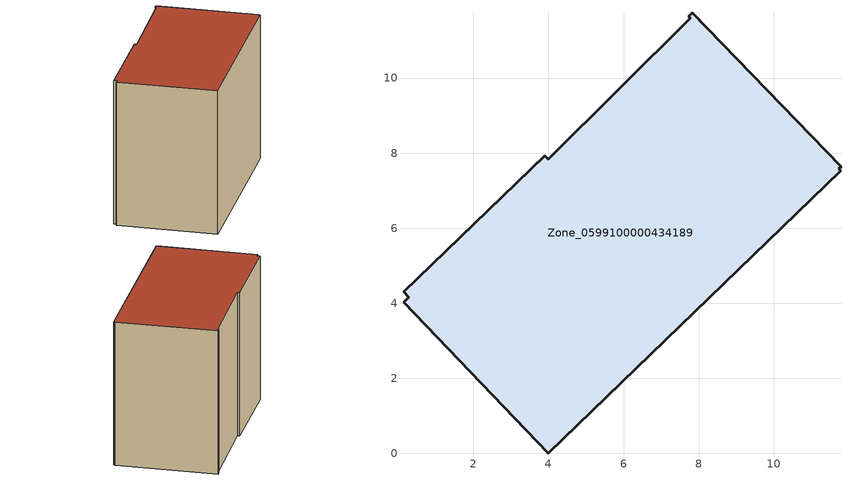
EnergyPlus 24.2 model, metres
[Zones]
Zone_0599100000434189
 floor ground (C_G): 0.14,4.3 3.9,7.93 3.99,7.84 7.78,11.59 7.73,11.64 7.84,11.74 11.8,7.64 11.73,7.58 11.79,7.52 4,0 0.14,4.03 0.28,4.17 z0
 wall outside (C_F): 7.84,11.74 7.73,11.64 7.78,11.59 3.99,7.84 3.9,7.93 0.14,4.3 0.28,4.17 0.14,4.03 4,0 11.79,7.52 11.73,7.58 11.8,7.64 7.84,11.74 z0:8.33
 roof outside (C_R): 3.9,7.93 0.14,4.3 0.28,4.17 0.14,4.03 4,0 11.79,7.52 11.73,7.58 11.8,7.64 7.84,11.74 7.73,11.64 7.78,11.59 3.99,7.84 z8.33
[BUILDING]
Pand.0599100000434189: North Axis=0; Terrain=City; Loads Convergence Tolerance Value=0.04; Temperature Convergence Tolerance Value=0.4; Solar Distribution=FullExterior; Maximum Number of Warmup Days=25; Minimum Number of Warmup Days=1
[Site:Location]
Rotterdam.The.Hague.AP_ZH_NLD Design_Conditions: Latitude=51.96; Longitude=4.45; Time Zone=1; Elevation=-4.5
[SITE:GROUNDTEMPERATURE:BUILDINGSURFACE]
18, 18, 18, 18, 18, 18, 18, 18, 18, 18, 18, 18
[MATERIAL] Thermal Absorptance=0.9; Solar Absorptance=0.7; Visible Absorptance=0.7
Name | Roughness | Thickness | Conductivity | Density | Specific Heat
G.TC.2006-2014 | MediumSmooth | 0.15 | 0.06 | 540 | 1210
F.TC.2006-2014 | Rough | 0.3 | 0.12 | 1920 | 840
R.TC.2006-2014 | MediumRough | 0.2 | 0.08 | 1500 | 1000
[CONSTRUCTION]
C_G: G.TC.2006-2014
C_F: F.TC.2006-2014
C_R: R.TC.2006-2014
[ZONE]
Zone_0599100000434189: Type=1; Multiplier=1; Ceiling Height=Autocalculate; Volume=Autocalculate; Floor Area=autocalculate; Part of Total Floor Area=Yes
[ZONEINFILTRATION:DESIGNFLOWRATE]
Infil_Zone_0599100000434189: Zone or ZoneList or Space or SpaceList=Zone_0599100000434189; Schedule=AlwaysOn; Design Flow Rate Calculation Method=Flow/Area; Flow Rate per Floor Area=0.0015; Constant Term Coefficient=1; Temperature Term Coefficient=0; Velocity Term Coefficient=0; Velocity Squared Term Coefficient=0
[HVACTEMPLATE:ZONE:IDEALLOADSAIRSYSTEM]
Zone_0599100000434189: Maximum Heating Supply Air Temperature=50; Minimum Cooling Supply Air Temperature=13; Maximum Heating Supply Air Humidity Ratio=0.0156; Minimum Cooling Supply Air Humidity Ratio=0.0077; Heating Limit=NoLimit; Cooling Limit=NoLimit; Dehumidification Control Type=ConstantSensibleHeatRatio; Cooling Sensible Heat Ratio=0.7; Dehumidification Setpoint=60; Humidification Control Type=None; Humidification Setpoint=30; Outdoor Air Method=None; Outdoor Air Flow Rate per Person=0.00944; Outdoor Air Flow Rate per Zone Floor Area=0; Outdoor Air Flow Rate per Zone=0; Demand Controlled Ventilation Type=None; Outdoor Air Economizer Type=NoEconomizer; Heat Recovery Type=None; Sensible Heat Recovery Effectiveness=0.7; Latent Heat Recovery Effectiveness=0.65
[ZONECONTROL:THERMOSTAT]
ThermostatControl_Zone_0599100000434189: Zone or ZoneList=Zone_0599100000434189; Control Type Schedule=DualSetpointControlType; Control 1=Thermostat_Zone_0599100000434189; Temperature Difference Between Cutout And Setpoint=0
[THERMOSTATSETPOINT:DUALSETPOINT]
Thermostat_Zone_0599100000434189: Heating Setpoint Temperature Schedule=HeatingSetpoint_Zone_0599100000434189; Cooling Setpoint Temperature Schedule=CoolingSetpoint_Zone_0599100000434189
[SCHEDULE:COMPACT]
HeatingSetpoint_Zone_0599100000434189: Through: 12/31, For: AllDays, Until: 24:00, 21
CoolingSetpoint_Zone_0599100000434189: Through: 12/31, For: AllDays, Until: 24:00, 24
DualSetpointControlType: Through: 12/31, For: AllDays, Until: 24:00, 4
AlwaysOn: Through: 12/31, For: AllDays, Until: 24:00, 1
